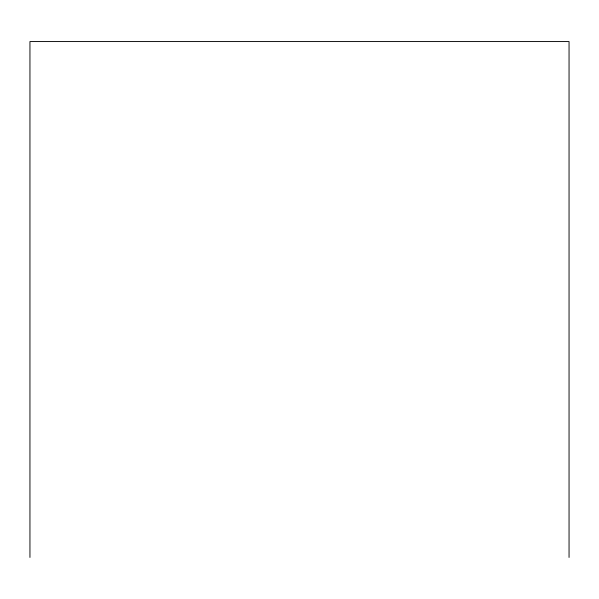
<?xml version="1.0" encoding="UTF-8"?>
<svg xmlns="http://www.w3.org/2000/svg" width="599" height="599" viewBox="0 0 599 599"><rect width="100%" height="100%" fill="white"/><g stroke="black" fill="none" stroke-linecap="round" stroke-linejoin="round"><path stroke-width="0.9" d="M569.05 557.437L569.05 41.563L29.95 41.563L29.95 557.437"/></g></svg>
